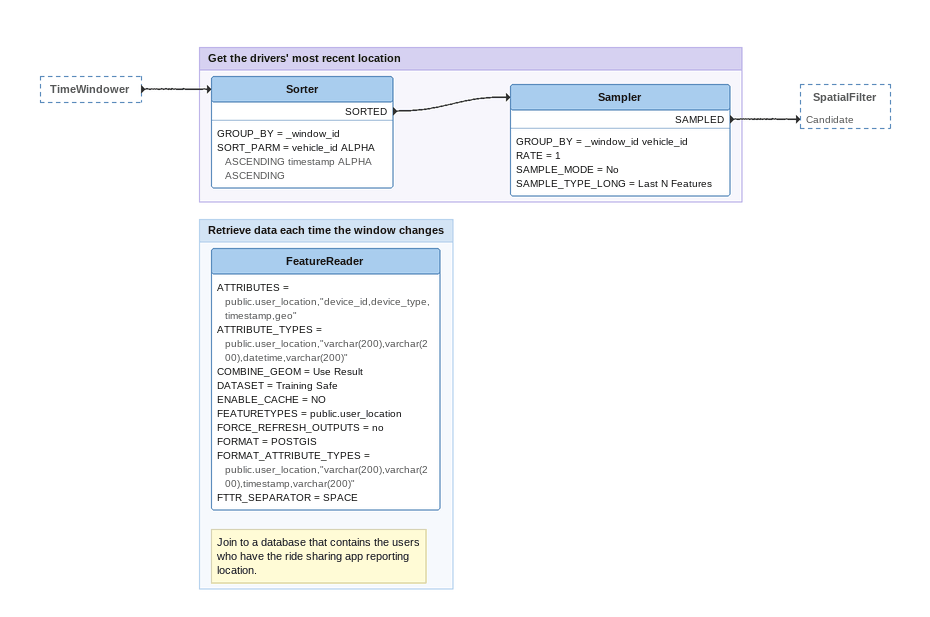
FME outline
TimeWindower [outside]
    -> Sorter

Bookmark: Get the drivers' most recent location
Sorter
    GROUP_BY = _window_id
    SORT_PARM = vehicle_id ALPHA ASCENDING timestamp ALPHA ASCENDING
    SORTED -> Sampler
Sampler
    GROUP_BY = _window_id vehicle_id
    RATE = 1
    SAMPLE_MODE = No
    SAMPLE_TYPE_LONG = Last N Features
    SAMPLED -> SpatialFilter [Candidate]

Bookmark: Retrieve data each time the window changes
Note: Join to a database that contains the users who have the ride sharing app reporting location.
FeatureReader
    ATTRIBUTES = public.user_location,"device_id,device_type,timestamp,geo"
    ATTRIBUTE_TYPES = public.user_location,"varchar(200),varchar(200),datetime,varchar(200)"
    COMBINE_GEOM = Use Result
    DATASET = Training Safe
    ENABLE_CACHE = NO
    FEATURETYPES = public.user_location
    FORCE_REFRESH_OUTPUTS = no
    FORMAT = POSTGIS
    FORMAT_ATTRIBUTE_TYPES = public.user_location,"varchar(200),varchar(200),timestamp,varchar(200)"
    FTTR_SEPARATOR = SPACE
